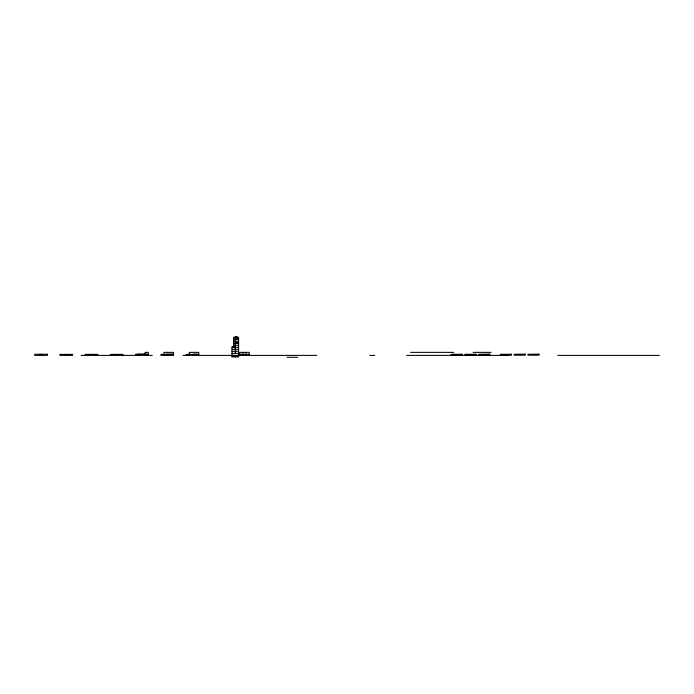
<?xml version="1.0" encoding="UTF-8"?>
<svg xmlns="http://www.w3.org/2000/svg" width="694" height="694" viewBox="0 0 694 694"><rect width="100%" height="100%" fill="white"/><g stroke="black" fill="none" stroke-linecap="round" stroke-linejoin="round"><path stroke-width="1.04" d="M235.301 338.733L238.589 338.733M233.652 339.236L238.589 339.236M233.652 341.257L238.589 341.257M235.301 342.767L238.589 342.767M233.652 343.278L238.589 343.278M233.652 345.291L238.589 345.291M235.301 346.809L232.013 346.809L232.013 356.907L238.589 356.907L238.589 337.215L233.652 337.215L233.652 347.312M232.013 347.312L238.589 347.312M232.013 349.334L238.589 349.334M232.013 351.355L238.589 351.355M410.553 352.361L453.781 352.361M473.117 352.361L491.092 352.361M232.013 353.367L238.589 353.367M137.516 354.174L146.391 354.174M166.378 354.174L172.606 354.174M193.548 354.174L196.914 354.174M462.161 354.278L451.126 354.278L451.126 355.198L462.161 355.198L462.161 354.14M475.954 354.278L464.919 354.278L464.919 355.198L475.954 355.198L475.954 354.14M511.391 354.278L500.357 354.278L500.357 355.198L511.391 355.198L511.391 354.14M135.651 354.296L148.273 354.296M173.509 354.382L160.887 354.382L160.887 355.389L173.509 355.389L173.509 352.361L164.044 352.361L164.044 355.389M198.744 354.382L186.131 354.382L186.131 355.389M238.71 354.382L249.224 354.382M81.155 355.389L152.272 355.389M183.025 355.389L316.759 355.389M369.781 355.389L374.786 355.389M406.693 355.389L508.208 355.389M557.785 355.389L659.3 355.389M232.013 355.892L238.589 355.892M232.013 356.404L238.589 356.404M287.099 357.289L297.7 357.289M249.224 355.389L249.224 352.361L239.76 352.361L239.76 355.389M246.066 352.361L246.066 355.389M242.917 352.361L242.917 355.389M236.949 337.215L236.949 336.711L235.301 336.711L235.301 337.215M236.949 338.733L236.949 338.23L235.301 338.23L235.301 353.367M235.301 355.389L235.301 355.892M235.301 356.404L235.301 356.907M198.744 355.389L198.744 352.361L189.28 352.361L189.28 355.389M192.438 354.339L192.438 355.389M167.202 354.339L167.202 355.389M148.273 355.389L148.273 352.361L145.115 352.361L145.115 355.389M138.809 354.382L138.809 355.389M135.651 354.339L135.651 355.389M123.038 355.389L123.038 354.382L110.415 354.382L110.415 355.389M117.911 354.382L117.911 355.389M115.542 354.382L115.542 355.389M97.793 355.389L97.793 354.339L85.18 354.382L85.18 355.389M94.644 354.339L94.644 355.389M88.329 354.339L88.329 355.389M68.22 354.339L68.22 355.389M64.273 354.339L64.273 355.389M41.683 354.235L41.683 355.389M40.339 354.235L40.339 355.389M47.322 354.235L34.7 354.235L34.7 355.389L47.322 355.389L47.322 354.235M489.747 354.14L478.713 354.278L478.713 355.198L489.747 355.198L489.747 354.14M525.176 354.14L514.15 354.278L514.15 355.198L525.176 355.198L525.176 354.14M538.969 354.14L527.934 354.278L527.934 355.198L538.969 355.198L538.969 354.14M72.558 354.382L59.936 354.382L59.936 355.389L72.558 355.389L72.558 354.339"/></g></svg>
